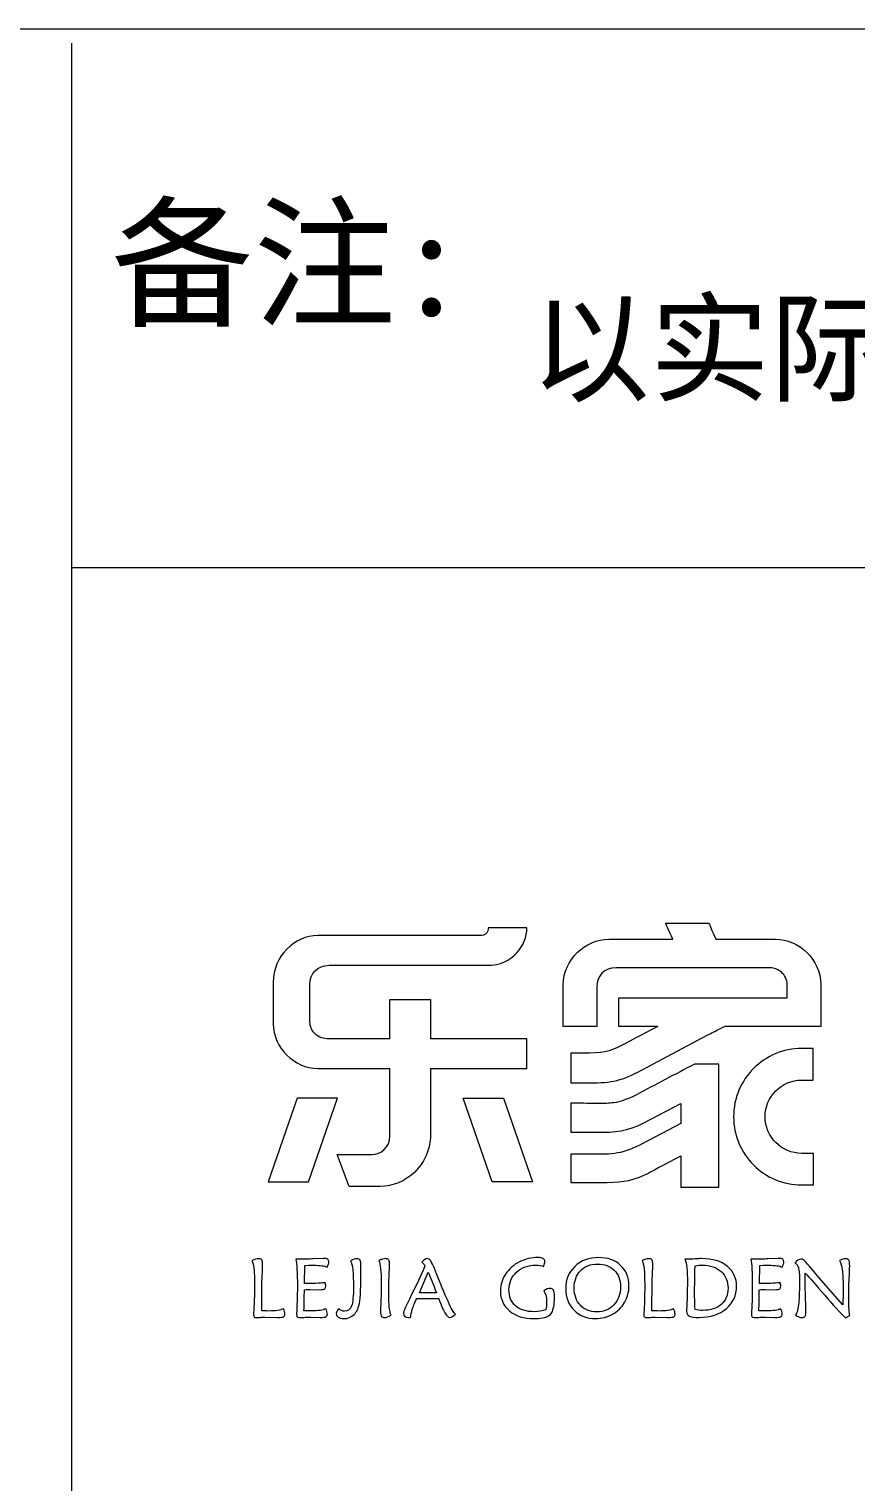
# Model space of a CAD drawing. Header units: millimetres. Extents: x -33522418 to 16198808, y -126322335 to -58690945.
# Drawn here: x -33250851 to -33249046, y -126306790 to -126303619 of the extents above; entities that cross this region are included whole.
import ezdxf

# ---------------------------------------------------------------- set-up
doc = ezdxf.new("R2010")
doc.units = ezdxf.units.MM
doc.header["$LTSCALE"] = 10
doc.layers.add('0-标注-主标', color=1, linetype='Continuous', lineweight=9)
doc.layers.add('其他物体', color=1, linetype='Continuous', lineweight=13)
doc.styles.get("Standard").update_dxf_attribs({"font": 'simkai.ttf'})

# ---------------------------------------------------------------- blocks, each defined once
blk = doc.blocks.new('A$C5E9D489C')
at = {"color": 4}
for p, q in [((21934.5, 15509.9), (0, 15509.9)), ((19173.3, 0), (19173.3, 15484.3)), ((19173.3, 14536.1), (21934.5, 14536.1))]:
    blk.add_line(p, q, dxfattribs=at)
at = {"layer": '其他物体', "color": 8}
for points, knots in [([(19748.8, 13683.6), (19694.3, 13683.6), (19649.4, 13683.6), (19638.1, 13683.6), (19638.1, 13683.6), (19628.6, 13683.5), (19620.4, 13685.7), (19613.4, 13692.4), (19613.4, 13692.4), (19607.3, 13698.3), (19604, 13706.2), (19604, 13714), (19604, 13714), (19604, 13736.4), (19604, 13759.5), (19604, 13781.9), (19604, 13781.9), (19604, 13801.7), (19617.1, 13816.4), (19638.8, 13816.4), (19638.8, 13816.4), (19734.1, 13816.4), (19827.7, 13816.4), (19922.9, 13816.4), (19922.9, 13816.4), (19950.2, 13816.4), (19965.2, 13825.5), (19977.7, 13838.3), (19977.7, 13838.3), (19989.7, 13850.5), (19996.6, 13868.5), (19996.6, 13884), (19996.6, 13884), (19996.6, 13884), (19926.5, 13884), (19926.5, 13884), (19926.5, 13884), (19926.5, 13882.2), (19926.3, 13880.4), (19925.7, 13878.7), (19925.7, 13878.7), (19924.1, 13873.8), (19919.5, 13870.3), (19914.1, 13870.3), (19914.1, 13870.3), (19817.4, 13870.3), (19715.2, 13870.2), (19618.4, 13870.2), (19618.4, 13870.2), (19576.5, 13870.2), (19537.7, 13833.4), (19537.7, 13785.5), (19537.7, 13785.5), (19537.7, 13759.2), (19537.7, 13736.8), (19537.7, 13710.5), (19537.7, 13710.5), (19537.7, 13667.7), (19575.5, 13629.8), (19618.4, 13629.8), (19618.4, 13629.8), (19618.4, 13629.8), (19677.4, 13629.8), (19748.8, 13629.8)], [1.0357695, 1.0357695, 1.0357695, 1.0357695, 1.0555556, 1.0555556, 1.0555556, 1.0555556, 1.1111111, 1.1111111, 1.1111111, 1.1111111, 1.1666667, 1.1666667, 1.1666667, 1.1666667, 1.2222222, 1.2222222, 1.2222222, 1.2222222, 1.2777778, 1.2777778, 1.2777778, 1.2777778, 1.3333333, 1.3333333, 1.3333333, 1.3333333, 1.3888889, 1.3888889, 1.3888889, 1.3888889, 1.4444444, 1.4444444, 1.4444444, 1.4444445, 1.5, 1.5, 1.5, 1.5, 1.5555556, 1.5555556, 1.5555556, 1.5555556, 1.6111111, 1.6111111, 1.6111111, 1.6111111, 1.6666667, 1.6666667, 1.6666667, 1.6666667, 1.7222222, 1.7222222, 1.7222222, 1.7222222, 1.7777778, 1.7777778, 1.7777778, 1.7777778, 1.8333333, 1.8333333, 1.8333333, 1.8333333, 1.855287, 1.855287, 1.855287, 1.855287]), ([(20260.2, 13863.6), (20254, 13877.9), (20247.5, 13892.9), (20247.5, 13892.9), (20247.5, 13892.9), (20247.5, 13892.9), (20325.6, 13892.9), (20325.6, 13892.9), (20325.6, 13892.9), (20325.6, 13892.9), (20331.6, 13878.9), (20338.2, 13863.6)], [0.0792433, 0.0792433, 0.0792433, 0.0792433, 0.1666667, 0.1666667, 0.1666667, 0.1666667, 0.3333333, 0.3333333, 0.3333333, 0.3333333, 0.409484, 0.409484, 0.409484, 0.409484]), ([(20233.1, 13706), (20191.7, 13706), (20162.8, 13706), (20162.8, 13706), (20162.8, 13706), (20162.8, 13706), (20162.8, 13757.8), (20162.8, 13757.8), (20162.8, 13757.8), (20162.8, 13757.8), (20467.3, 13757.8), (20467.3, 13757.8), (20467.3, 13757.8), (20467.3, 13781.1), (20467.3, 13781.1), (20467.3, 13781.1), (20467.3, 13791.3), (20462.8, 13798.7), (20456.9, 13803.8), (20456.9, 13803.8), (20450.7, 13809.1), (20443.2, 13811.7), (20437.3, 13811.7), (20437.3, 13811.7), (20341.7, 13811.7), (20256.4, 13811.8), (20157.8, 13811.8), (20157.8, 13811.8), (20136.2, 13811.8), (20123.1, 13797.2), (20123.1, 13777.4), (20123.1, 13777.4), (20123.1, 13777.4), (20123.1, 13706), (20123.1, 13706), (20123.1, 13706), (20123.1, 13706), (20062.3, 13706), (20062.3, 13706), (20062.3, 13706), (20062.3, 13706), (20062.4, 13781.3), (20062.4, 13781.3), (20062.4, 13781.3), (20062.4, 13826.3), (20101.8, 13863.6), (20144.6, 13863.6), (20144.6, 13863.6), (20183.7, 13863.6), (20222, 13863.6), (20260.2, 13863.6)], [0.7949335, 0.7949335, 0.7949335, 0.7949335, 0.8125, 0.8125, 0.8125, 0.8125, 0.875, 0.875, 0.875, 0.875, 1, 1, 1, 1.0625, 1.0625, 1.0625, 1.0625, 1.125, 1.125, 1.125, 1.125, 1.1875, 1.1875, 1.1875, 1.1875, 1.25, 1.25, 1.25, 1.25, 1.3125, 1.3125, 1.3125, 1.3125, 1.375, 1.375, 1.375, 1.375, 1.4375, 1.4375, 1.4375, 1.4375, 1.5, 1.5, 1.5, 1.5, 1.5625, 1.5625, 1.5625, 1.5625, 1.5863911, 1.5863911, 1.5863911, 1.5863911]), ([(20338.2, 13863.6), (20373.8, 13863.6), (20409.7, 13863.6), (20446.2, 13863.6), (20446.2, 13863.6), (20488.4, 13863.6), (20528.1, 13827.2), (20528.1, 13781.9), (20528.1, 13781.9), (20528.1, 13781.9), (20528.1, 13706), (20528.1, 13706), (20528.1, 13706), (20528.1, 13706), (20442.6, 13706), (20354.4, 13706)], [1.6026758, 1.6026758, 1.6026758, 1.6026758, 1.625, 1.625, 1.625, 1.625, 1.6875, 1.6875, 1.6875, 1.6875, 1.75, 1.75, 1.75, 1.75, 1.7802242, 1.7802242, 1.7802242, 1.7802242]), ([(19748.8, 13683.6), (19748.8, 13706.1), (19748.8, 13727.3), (19748.8, 13745.7), (19748.8, 13745.7), (19748.8, 13749.1), (19748.7, 13751.9), (19748.6, 13754.4), (19748.6, 13754.4), (19748.6, 13754.4), (19822, 13754.4), (19822, 13754.4), (19822, 13754.4), (19822, 13754.4), (19822, 13743.5), (19822, 13743.5), (19822, 13743.5), (19822, 13743.5), (19822, 13717.9), (19822, 13683.6)], [1.5942487, 1.5942487, 1.5942487, 1.5942487, 1.6153846, 1.6153846, 1.6153846, 1.6153846, 1.6923077, 1.6923077, 1.6923077, 1.6923077, 1.7692308, 1.7692308, 1.7692308, 1.7692308, 1.8461538, 1.8461538, 1.8461538, 1.8461539, 1.8968414, 1.8968414, 1.8968414, 1.8968414]), ([(20233.1, 13706), (20204.6, 13690.8), (20178.2, 13676.7), (20178.2, 13676.7), (20178.2, 13676.7), (20152.1, 13662.8), (20139.5, 13657.7), (20110, 13657.7), (20110, 13657.7), (20098.6, 13657.7), (20087.2, 13657.7), (20075.8, 13657.7), (20075.8, 13657.7), (20075.8, 13657.7), (20075.8, 13603.7), (20075.8, 13603.7), (20075.8, 13603.7), (20084.5, 13603.7), (20084.5, 13603.7), (20084.5, 13603.7), (20084.5, 13603.7), (20108.2, 13603.7), (20108.2, 13603.7), (20108.2, 13603.7), (20108.2, 13603.7), (20110, 13603.7), (20110, 13603.7), (20110, 13603.7), (20130.6, 13603.7), (20144.5, 13604.6), (20159.1, 13608.2), (20159.1, 13608.2), (20173.3, 13611.7), (20186.3, 13617.4), (20204.8, 13627.2), (20204.8, 13627.2), (20204.8, 13627.2), (20324.1, 13690.8), (20324.1, 13690.8), (20324.1, 13690.8), (20324.1, 13690.8), (20346.9, 13702.2), (20354.4, 13706)], [0.6571119, 0.6571119, 0.6571119, 0.6571119, 0.6923077, 0.6923077, 0.6923077, 0.6923077, 0.7692308, 0.7692308, 0.7692308, 0.7692308, 0.8461538, 0.8461538, 0.8461538, 0.8461539, 1, 1, 1, 1.0769231, 1.0769231, 1.0769231, 1.0769231, 1.1538462, 1.1538462, 1.1538462, 1.1538462, 1.2307692, 1.2307692, 1.2307692, 1.2307692, 1.3076923, 1.3076923, 1.3076923, 1.3076923, 1.3846154, 1.3846154, 1.3846154, 1.3846154, 1.4615385, 1.4615385, 1.4615385, 1.4615385, 1.5258444, 1.5258444, 1.5258444, 1.5258444]), ([(19822, 13629.8), (19911.3, 13629.8), (19996.2, 13629.8), (19996.2, 13629.8), (19996.2, 13629.8), (19996.2, 13629.8), (19996.2, 13683.6), (19996.2, 13683.6), (19981.6, 13683.6), (19902.4, 13683.6), (19822, 13683.6)], [0.8625549, 0.8625549, 0.8625549, 0.8625549, 0.8888889, 0.8888889, 0.8888889, 0.8888889, 1, 1, 1, 1.0273111, 1.0273111, 1.0273111, 1.0273111]), ([(20514.2, 13608.8), (20514.2, 13608.8), (20493.7, 13608.8), (20493.7, 13608.8), (20493.7, 13608.8), (20475.4, 13608.8), (20458.8, 13601.4), (20446.9, 13589.4), (20446.9, 13589.4), (20434.9, 13577.4), (20427.4, 13560.8), (20427.4, 13542.5), (20427.4, 13542.5), (20427.4, 13524.2), (20434.9, 13507.7), (20446.9, 13495.7), (20446.9, 13495.7), (20458.8, 13483.7), (20475.4, 13476.3), (20493.7, 13476.3), (20493.7, 13476.3), (20493.7, 13476.3), (20515.2, 13476.3), (20515.2, 13476.3), (20515.2, 13476.3), (20515.2, 13476.3), (20515.2, 13419.2), (20515.2, 13419.2), (20515.2, 13419.2), (20515.2, 13419.2), (20493.7, 13419.2), (20493.7, 13419.2), (20493.7, 13419.2), (20459.7, 13419.2), (20428.8, 13433), (20406.5, 13455.3), (20406.5, 13455.3), (20384.2, 13477.7), (20370.4, 13508.5), (20370.4, 13542.5), (20370.4, 13542.5), (20370.4, 13576.6), (20384.2, 13607.4), (20406.5, 13629.7), (20406.5, 13629.7), (20428.8, 13652.1), (20459.7, 13665.9), (20493.7, 13665.9), (20493.7, 13665.9), (20493.7, 13665.9), (20514.2, 13665.9), (20514.2, 13665.9), (20514.2, 13665.9), (20514.2, 13665.9), (20514.2, 13608.8), (20514.2, 13608.8)], [0, 0, 0, 0, 0.066667, 0.066667, 0.066667, 0.066667, 0.133333, 0.133333, 0.133333, 0.133333, 0.2, 0.2, 0.2, 0.2, 0.266667, 0.266667, 0.266667, 0.266667, 0.333333, 0.333333, 0.333333, 0.333333, 0.4, 0.4, 0.4, 0.4, 0.466667, 0.466667, 0.466667, 0.466667, 0.533333, 0.533333, 0.533333, 0.533333, 0.6, 0.6, 0.6, 0.6, 0.666667, 0.666667, 0.666667, 0.666667, 0.733333, 0.733333, 0.733333, 0.733333, 0.8, 0.8, 0.8, 0.8, 0.866667, 0.866667, 0.866667, 0.866667, 1, 1, 1, 1]), ([(19822, 13629.8), (19822, 13569.5), (19822, 13507.8), (19822, 13507.8), (19822, 13497), (19819.9, 13486.9), (19816.3, 13477.2), (19816.3, 13477.2), (19811.2, 13463.8), (19803, 13451.5), (19792.9, 13441.9), (19792.9, 13441.9), (19776, 13425.9), (19753.7, 13416.6), (19731, 13416.6), (19731, 13416.6), (19731, 13416.6), (19675.1, 13416.6), (19675.1, 13416.6), (19675.1, 13416.6), (19675.1, 13416.6), (19653, 13474), (19653, 13474), (19653, 13474), (19653, 13474), (19715.8, 13474), (19715.8, 13474), (19715.8, 13474), (19732.6, 13474), (19748.8, 13487.3), (19748.8, 13507.5), (19748.8, 13507.5), (19748.8, 13541.8), (19748.8, 13585.9), (19748.8, 13629.8)], [0.9212751, 0.9212751, 0.9212751, 0.9212751, 1, 1, 1, 1.0769231, 1.0769231, 1.0769231, 1.0769231, 1.1538462, 1.1538462, 1.1538462, 1.1538462, 1.2307692, 1.2307692, 1.2307692, 1.2307692, 1.3076923, 1.3076923, 1.3076923, 1.3076923, 1.3846154, 1.3846154, 1.3846154, 1.3846154, 1.4615385, 1.4615385, 1.4615385, 1.4615385, 1.5384615, 1.5384615, 1.5384615, 1.5384615, 1.5778763, 1.5778763, 1.5778763, 1.5778763]), ([(20343.7, 13415.3), (20343.7, 13415.3), (20275, 13415.3), (20275, 13415.3), (20275, 13415.3), (20275, 13415.3), (20274.9, 13471.6), (20274.9, 13471.6), (20274.9, 13471.6), (20257.4, 13462.7), (20244.8, 13455.5), (20227.3, 13446.5), (20227.3, 13446.5), (20221.1, 13443.3), (20217.1, 13440.7), (20210.8, 13437.8), (20210.8, 13437.8), (20180.9, 13424.4), (20164.4, 13423.7), (20129.2, 13423.7), (20129.2, 13423.7), (20129.2, 13423.7), (20075.8, 13423.7), (20075.8, 13423.7), (20075.8, 13423.7), (20075.8, 13423.7), (20075.8, 13474.7), (20075.8, 13474.7), (20075.8, 13474.7), (20091.5, 13474.7), (20107.2, 13474.6), (20122.9, 13474.6), (20122.9, 13474.6), (20144.5, 13474.6), (20156.6, 13475.3), (20171.6, 13479.5), (20171.6, 13479.5), (20186.7, 13483.7), (20200.8, 13491.4), (20216.5, 13499.7), (20216.5, 13499.7), (20216.5, 13499.7), (20274.9, 13530.4), (20274.9, 13530.4), (20274.9, 13530.4), (20274.9, 13530.4), (20274.9, 13566.6), (20274.9, 13566.6), (20274.9, 13566.6), (20274.9, 13566.6), (20207.8, 13531.5), (20207.8, 13531.5), (20207.8, 13531.5), (20179, 13516.1), (20155.4, 13514.3), (20123.1, 13514.3), (20123.1, 13514.3), (20123.1, 13514.3), (20075.8, 13514.3), (20075.8, 13514.3), (20075.8, 13514.3), (20075.8, 13514.3), (20075.8, 13566.8), (20075.8, 13566.8), (20075.8, 13566.8), (20091.3, 13566.8), (20107, 13566.7), (20122.3, 13566.7), (20122.3, 13566.7), (20128.5, 13566.7), (20135.3, 13566.6), (20140.4, 13566.7), (20140.4, 13566.7), (20145.2, 13566.8), (20149.3, 13567.2), (20153.9, 13567.8), (20153.9, 13567.8), (20165.8, 13569.4), (20177.3, 13573.4), (20193.3, 13581.6), (20193.3, 13581.6), (20228.5, 13600.2), (20265.4, 13619.8), (20299.5, 13637.4), (20299.5, 13637.4), (20299.5, 13637.4), (20343.7, 13637.4), (20343.7, 13637.4), (20343.7, 13637.4), (20343.7, 13637.4), (20343.7, 13415.3), (20343.7, 13415.3)], [0, 0, 0, 0, 0.041667, 0.041667, 0.041667, 0.041667, 0.083333, 0.083333, 0.083333, 0.083333, 0.125, 0.125, 0.125, 0.125, 0.166667, 0.166667, 0.166667, 0.166667, 0.208333, 0.208333, 0.208333, 0.208333, 0.25, 0.25, 0.25, 0.25, 0.291667, 0.291667, 0.291667, 0.291667, 0.333333, 0.333333, 0.333333, 0.333333, 0.375, 0.375, 0.375, 0.375, 0.416667, 0.416667, 0.416667, 0.416667, 0.458333, 0.458333, 0.458333, 0.458333, 0.5, 0.5, 0.5, 0.5, 0.541667, 0.541667, 0.541667, 0.541667, 0.583333, 0.583333, 0.583333, 0.583333, 0.625, 0.625, 0.625, 0.625, 0.666667, 0.666667, 0.666667, 0.666667, 0.708333, 0.708333, 0.708333, 0.708333, 0.75, 0.75, 0.75, 0.75, 0.791667, 0.791667, 0.791667, 0.791667, 0.833333, 0.833333, 0.833333, 0.833333, 0.875, 0.875, 0.875, 0.875, 0.916667, 0.916667, 0.916667, 0.916667, 1, 1, 1, 1]), ([(19580.9, 13576.1), (19580.9, 13576.1), (19653.8, 13576.1), (19653.8, 13576.1), (19653.8, 13576.1), (19653.8, 13576.1), (19601.5, 13424.5), (19601.5, 13424.5), (19601.5, 13424.5), (19601.5, 13424.5), (19528.6, 13424.5), (19528.6, 13424.5), (19528.6, 13424.5), (19528.6, 13424.5), (19580.9, 13576.1), (19580.9, 13576.1)], [0, 0, 0, 0, 0.2, 0.2, 0.2, 0.2, 0.4, 0.4, 0.4, 0.4, 0.6, 0.6, 0.6, 0.6, 1, 1, 1, 1]), ([(19954.1, 13576.1), (19954.1, 13576.1), (19881.2, 13576.1), (19881.2, 13576.1), (19881.2, 13576.1), (19881.2, 13576.1), (19933.4, 13424.5), (19933.4, 13424.5), (19933.4, 13424.5), (19933.4, 13424.5), (20006.4, 13424.5), (20006.4, 13424.5), (20006.4, 13424.5), (20006.4, 13424.5), (19954.1, 13576.1), (19954.1, 13576.1)], [0, 0, 0, 0, 0.2, 0.2, 0.2, 0.2, 0.4, 0.4, 0.4, 0.4, 0.6, 0.6, 0.6, 0.6, 1, 1, 1, 1]), ([(19516.8, 13191.7), (19521.1, 13191.3), (19525.1, 13191.1), (19529, 13191.1), (19529, 13191.1), (19542.1, 13191.1), (19551, 13192.5), (19555.9, 13195.2), (19555.9, 13195.2), (19557.8, 13191.5), (19558.7, 13188.3), (19558.7, 13185.8), (19558.7, 13185.8), (19558.7, 13183.7), (19558, 13182.1), (19556.6, 13181), (19556.6, 13181), (19555.2, 13179.9), (19551.4, 13179.3), (19545.2, 13179.3), (19545.2, 13179.3), (19545.2, 13179.3), (19522.6, 13179.8), (19522.6, 13179.8), (19522.6, 13179.8), (19517.8, 13179.8), (19514.7, 13179.7), (19513.1, 13179.5), (19513.1, 13179.5), (19510.9, 13179.3), (19509.1, 13179.2), (19507.7, 13179.2), (19507.7, 13179.2), (19505, 13179.2), (19503.5, 13179.6), (19503.1, 13180.4), (19503.1, 13180.4), (19502.4, 13181), (19502.1, 13182.5), (19502.1, 13184.8), (19502.1, 13184.8), (19502.1, 13184.8), (19503.1, 13206.5), (19503.1, 13206.5), (19503.1, 13206.5), (19503.5, 13215.4), (19503.7, 13225.4), (19503.7, 13236.5), (19503.7, 13236.5), (19503.7, 13250.8), (19503.4, 13261.2), (19502.6, 13267.8), (19502.6, 13267.8), (19501.9, 13274.3), (19500.7, 13279), (19499.1, 13281.9), (19499.1, 13281.9), (19503.7, 13284.5), (19507.6, 13285.7), (19510.8, 13285.7), (19510.8, 13285.7), (19513.8, 13285.7), (19515.9, 13285.1), (19516.9, 13283.8), (19516.9, 13283.8), (19518, 13282.4), (19518.5, 13279.3), (19518.5, 13274.2), (19518.5, 13274.2), (19518.5, 13272.1), (19518.2, 13265.6), (19517.7, 13254.6), (19517.7, 13254.6), (19517.1, 13243.7), (19516.8, 13222.7), (19516.8, 13191.7)], [0, 0, 0, 0, 0.05, 0.05, 0.05, 0.05, 0.1, 0.1, 0.1, 0.1, 0.15, 0.15, 0.15, 0.15, 0.2, 0.2, 0.2, 0.2, 0.25, 0.25, 0.25, 0.25, 0.3, 0.3, 0.3, 0.3, 0.35, 0.35, 0.35, 0.35, 0.4, 0.4, 0.4, 0.4, 0.45, 0.45, 0.45, 0.45, 0.5, 0.5, 0.5, 0.5, 0.55, 0.55, 0.55, 0.55, 0.6, 0.6, 0.6, 0.6, 0.65, 0.65, 0.65, 0.65, 0.7, 0.7, 0.7, 0.7, 0.75, 0.75, 0.75, 0.75, 0.8, 0.8, 0.8, 0.8, 0.85, 0.85, 0.85, 0.85, 0.9, 0.9, 0.9, 0.9, 1, 1, 1, 1]), ([(19635.1, 13270.5), (19630.2, 13272.8), (19622.4, 13273.9), (19611.6, 13273.9), (19611.6, 13273.9), (19610.2, 13273.9), (19604.6, 13273.8), (19594.8, 13273.6), (19594.8, 13273.6), (19594.8, 13273.6), (19594.2, 13241.1), (19594.2, 13241.1), (19594.2, 13241.1), (19615.2, 13240.7), (19627.5, 13241.3), (19631.1, 13242.7), (19631.1, 13242.7), (19632.3, 13240.1), (19632.9, 13237.8), (19632.9, 13235.9), (19632.9, 13235.9), (19632.9, 13234.1), (19632.3, 13232.6), (19631.1, 13231.4), (19631.1, 13231.4), (19629.8, 13230.2), (19626.7, 13229.6), (19621.7, 13229.6), (19621.7, 13229.6), (19621.7, 13229.6), (19604.3, 13229.9), (19604.3, 13229.9), (19604.3, 13229.9), (19600.9, 13229.9), (19597.4, 13229.8), (19593.9, 13229.7), (19593.9, 13229.7), (19593.9, 13216.9), (19593.7, 13204.1), (19593.2, 13191.6), (19593.2, 13191.6), (19598.3, 13191.4), (19602.8, 13191.3), (19606.7, 13191.3), (19606.7, 13191.3), (19619.1, 13191.3), (19627.7, 13192.6), (19632.5, 13195.2), (19632.5, 13195.2), (19634.5, 13191.7), (19635.5, 13188.6), (19635.5, 13186.1), (19635.5, 13186.1), (19635.5, 13183.7), (19634.7, 13182), (19633.1, 13180.9), (19633.1, 13180.9), (19631.5, 13179.9), (19627.8, 13179.3), (19622.1, 13179.3), (19622.1, 13179.3), (19622.1, 13179.3), (19604.9, 13179.8), (19604.9, 13179.8), (19604.9, 13179.8), (19600.2, 13179.8), (19596.2, 13179.7), (19592.9, 13179.6), (19592.9, 13179.6), (19592.9, 13179.6), (19584.4, 13179.3), (19584.4, 13179.3), (19584.4, 13179.3), (19582.3, 13179.3), (19581.1, 13179.8), (19580.6, 13180.8), (19580.6, 13180.8), (19580.2, 13181.9), (19579.9, 13183.6), (19579.9, 13186), (19579.9, 13186), (19579.9, 13186.2), (19580.2, 13192), (19580.6, 13203.6), (19580.6, 13203.6), (19581.1, 13215.1), (19581.3, 13225.6), (19581.3, 13235.2), (19581.3, 13235.2), (19581.3, 13260.6), (19580.3, 13277.2), (19578.4, 13284.8), (19578.4, 13284.8), (19592.7, 13284.8), (19603.2, 13285), (19609.9, 13285.3), (19609.9, 13285.3), (19609.9, 13285.3), (19628, 13286.2), (19628, 13286.2), (19628, 13286.2), (19632.2, 13286.2), (19635, 13285.7), (19636.3, 13284.7), (19636.3, 13284.7), (19637.6, 13283.6), (19638.2, 13282.1), (19638.2, 13280.1), (19638.2, 13280.1), (19638.2, 13277.5), (19637.2, 13274.3), (19635.1, 13270.5)], [0, 0, 0, 0, 0.034483, 0.034483, 0.034483, 0.034483, 0.068966, 0.068966, 0.068966, 0.068966, 0.103448, 0.103448, 0.103448, 0.103448, 0.137931, 0.137931, 0.137931, 0.137931, 0.172414, 0.172414, 0.172414, 0.172414, 0.206897, 0.206897, 0.206897, 0.206897, 0.241379, 0.241379, 0.241379, 0.241379, 0.275862, 0.275862, 0.275862, 0.275862, 0.310345, 0.310345, 0.310345, 0.310345, 0.344828, 0.344828, 0.344828, 0.344828, 0.37931, 0.37931, 0.37931, 0.37931, 0.413793, 0.413793, 0.413793, 0.413793, 0.448276, 0.448276, 0.448276, 0.448276, 0.482759, 0.482759, 0.482759, 0.482759, 0.517241, 0.517241, 0.517241, 0.517241, 0.551724, 0.551724, 0.551724, 0.551724, 0.586207, 0.586207, 0.586207, 0.586207, 0.62069, 0.62069, 0.62069, 0.62069, 0.655172, 0.655172, 0.655172, 0.655172, 0.689655, 0.689655, 0.689655, 0.689655, 0.724138, 0.724138, 0.724138, 0.724138, 0.758621, 0.758621, 0.758621, 0.758621, 0.793103, 0.793103, 0.793103, 0.793103, 0.827586, 0.827586, 0.827586, 0.827586, 0.862069, 0.862069, 0.862069, 0.862069, 0.896552, 0.896552, 0.896552, 0.896552, 0.931034, 0.931034, 0.931034, 0.931034, 1, 1, 1, 1]), ([(19655.8, 13195), (19659, 13192.1), (19662.6, 13190.7), (19666.5, 13190.7), (19666.5, 13190.7), (19672.8, 13190.7), (19677.1, 13193.9), (19679.4, 13200.4), (19679.4, 13200.4), (19681.6, 13206.9), (19682.8, 13218.2), (19682.8, 13234.4), (19682.8, 13234.4), (19682.8, 13259.6), (19681.1, 13275.5), (19677.7, 13282.1), (19677.7, 13282.1), (19682.2, 13284.4), (19685.9, 13285.6), (19688.8, 13285.6), (19688.8, 13285.6), (19691.7, 13285.6), (19693.7, 13284.7), (19694.7, 13282.9), (19694.7, 13282.9), (19695.7, 13281.2), (19696.2, 13277), (19696.2, 13270.5), (19696.2, 13270.5), (19696.2, 13236), (19695.4, 13214.3), (19693.7, 13205.4), (19693.7, 13205.4), (19692, 13196.5), (19688.8, 13189.6), (19683.9, 13184.7), (19683.9, 13184.7), (19679, 13179.8), (19672.8, 13177.4), (19665.2, 13177.4), (19665.2, 13177.4), (19661, 13177.4), (19657.7, 13178.2), (19655.3, 13179.7), (19655.3, 13179.7), (19652.8, 13181.3), (19651.6, 13183.5), (19651.6, 13186.4), (19651.6, 13186.4), (19651.6, 13189), (19653, 13191.9), (19655.8, 13195)], [0, 0, 0, 0, 0.071429, 0.071429, 0.071429, 0.071429, 0.142857, 0.142857, 0.142857, 0.142857, 0.214286, 0.214286, 0.214286, 0.214286, 0.285714, 0.285714, 0.285714, 0.285714, 0.357143, 0.357143, 0.357143, 0.357143, 0.428571, 0.428571, 0.428571, 0.428571, 0.5, 0.5, 0.5, 0.5, 0.571429, 0.571429, 0.571429, 0.571429, 0.642857, 0.642857, 0.642857, 0.642857, 0.714286, 0.714286, 0.714286, 0.714286, 0.785714, 0.785714, 0.785714, 0.785714, 0.857143, 0.857143, 0.857143, 0.857143, 1, 1, 1, 1]), ([(19751.1, 13183.3), (19746.1, 13180.6), (19741.9, 13179.3), (19738.5, 13179.3), (19738.5, 13179.3), (19736.4, 13179.3), (19734.7, 13179.9), (19733.5, 13181.2), (19733.5, 13181.2), (19732.3, 13182.4), (19731.7, 13185.7), (19731.7, 13191.1), (19731.7, 13191.1), (19731.7, 13194.4), (19731.9, 13200.5), (19732.4, 13209.2), (19732.4, 13209.2), (19732.8, 13218), (19733.1, 13228.5), (19733.1, 13240.7), (19733.1, 13240.7), (19733.1, 13263.3), (19731.6, 13277), (19728.5, 13281.9), (19728.5, 13281.9), (19733.2, 13284.6), (19737.3, 13285.9), (19741, 13285.9), (19741, 13285.9), (19743.6, 13285.9), (19745.3, 13285.2), (19746.4, 13283.8), (19746.4, 13283.8), (19747.4, 13282.3), (19748, 13280.1), (19748, 13277), (19748, 13277), (19748, 13277), (19747.1, 13251.3), (19747.1, 13251.3), (19747.1, 13251.3), (19746.7, 13241.8), (19746.5, 13232.5), (19746.5, 13223.4), (19746.5, 13223.4), (19746.5, 13202.1), (19748, 13188.7), (19751.1, 13183.3)], [0, 0, 0, 0, 0.076923, 0.076923, 0.076923, 0.076923, 0.153846, 0.153846, 0.153846, 0.153846, 0.230769, 0.230769, 0.230769, 0.230769, 0.307692, 0.307692, 0.307692, 0.307692, 0.384615, 0.384615, 0.384615, 0.384615, 0.461538, 0.461538, 0.461538, 0.461538, 0.538462, 0.538462, 0.538462, 0.538462, 0.615385, 0.615385, 0.615385, 0.615385, 0.692308, 0.692308, 0.692308, 0.692308, 0.769231, 0.769231, 0.769231, 0.769231, 0.846154, 0.846154, 0.846154, 0.846154, 1, 1, 1, 1]), ([(19837, 13213.6), (19837, 13213.6), (19797.2, 13213.6), (19797.2, 13213.6), (19797.2, 13213.6), (19793.3, 13205), (19790.6, 13198.5), (19789.1, 13193.8), (19789.1, 13193.8), (19787.6, 13189.2), (19786.7, 13184.5), (19786.5, 13179.8), (19786.5, 13179.8), (19785.1, 13179.6), (19783.8, 13179.5), (19782.6, 13179.5), (19782.6, 13179.5), (19776.2, 13179.5), (19773, 13182.1), (19773, 13187.2), (19773, 13187.2), (19773, 13189.6), (19777.7, 13200.4), (19787.3, 13219.6), (19787.3, 13219.6), (19796.3, 13237.6), (19804.6, 13255.4), (19812.1, 13273), (19812.1, 13273), (19810.9, 13274.8), (19809.1, 13277), (19806.7, 13279.5), (19806.7, 13279.5), (19810.1, 13283.9), (19813.3, 13286), (19816.2, 13286), (19816.2, 13286), (19818.3, 13286), (19820.4, 13284.6), (19822.5, 13281.6), (19822.5, 13281.6), (19824.6, 13278.7), (19826.9, 13274.2), (19829.3, 13268.1), (19829.3, 13268.1), (19839.7, 13241.4), (19847.9, 13221.6), (19853.8, 13208.7), (19853.8, 13208.7), (19859.6, 13195.8), (19864.1, 13187.9), (19867.2, 13185.2), (19867.2, 13185.2), (19863.7, 13181.4), (19860.4, 13179.5), (19857.2, 13179.5), (19857.2, 13179.5), (19854.2, 13179.5), (19851.2, 13182.3), (19847.9, 13188), (19847.9, 13188), (19844.6, 13193.7), (19841, 13202.2), (19837, 13213.6)], [0, 0, 0, 0, 0.058824, 0.058824, 0.058824, 0.058824, 0.117647, 0.117647, 0.117647, 0.117647, 0.176471, 0.176471, 0.176471, 0.176471, 0.235294, 0.235294, 0.235294, 0.235294, 0.294118, 0.294118, 0.294118, 0.294118, 0.352941, 0.352941, 0.352941, 0.352941, 0.411765, 0.411765, 0.411765, 0.411765, 0.470588, 0.470588, 0.470588, 0.470588, 0.529412, 0.529412, 0.529412, 0.529412, 0.588235, 0.588235, 0.588235, 0.588235, 0.647059, 0.647059, 0.647059, 0.647059, 0.705882, 0.705882, 0.705882, 0.705882, 0.764706, 0.764706, 0.764706, 0.764706, 0.823529, 0.823529, 0.823529, 0.823529, 0.882353, 0.882353, 0.882353, 0.882353, 1, 1, 1, 1]), ([(20026.9, 13227.6), (20031.7, 13230.6), (20035.5, 13232.1), (20038.1, 13232.1), (20038.1, 13232.1), (20041.1, 13232.1), (20043.2, 13231), (20044.5, 13228.8), (20044.5, 13228.8), (20045.7, 13226.5), (20046.4, 13222.2), (20046.4, 13215.9), (20046.4, 13215.9), (20046.4, 13209.9), (20045.9, 13204.4), (20045, 13199.4), (20045, 13199.4), (20044.1, 13194.4), (20043, 13190.7), (20041.8, 13188.2), (20041.8, 13188.2), (20040.5, 13185.8), (20038.4, 13183.8), (20035.5, 13182.2), (20035.5, 13182.2), (20032.6, 13180.6), (20029, 13179.4), (20024.6, 13178.6), (20024.6, 13178.6), (20020.2, 13177.8), (20015.2, 13177.4), (20009.4, 13177.4), (20009.4, 13177.4), (19990.9, 13177.4), (19976.1, 13182), (19965.1, 13191.3), (19965.1, 13191.3), (19954.1, 13200.6), (19948.6, 13212.7), (19948.6, 13227.6), (19948.6, 13227.6), (19948.6, 13238.6), (19951.7, 13248.7), (19957.9, 13258), (19957.9, 13258), (19964.2, 13267.3), (19972.5, 13274.6), (19982.9, 13279.9), (19982.9, 13279.9), (19993.4, 13285.2), (20004.6, 13287.8), (20016.5, 13287.8), (20016.5, 13287.8), (20020.8, 13287.8), (20024, 13287.2), (20026, 13286.1), (20026, 13286.1), (20028, 13284.9), (20029, 13283.1), (20029, 13280.7), (20029, 13280.7), (20029, 13278.4), (20028.1, 13275.5), (20026.3, 13271.8), (20026.3, 13271.8), (20022.3, 13273.3), (20017.9, 13274.1), (20013.1, 13274.1), (20013.1, 13274.1), (19998.6, 13274.1), (19986.8, 13269.8), (19977.7, 13261.3), (19977.7, 13261.3), (19968.7, 13252.7), (19964.1, 13242.2), (19964.1, 13229.7), (19964.1, 13229.7), (19964.1, 13217), (19968.1, 13207.1), (19976.1, 13200.2), (19976.1, 13200.2), (19984.1, 13193.2), (19995.4, 13189.8), (20010, 13189.8), (20010, 13189.8), (20017.4, 13189.8), (20024.4, 13191), (20031, 13193.4), (20031, 13193.4), (20031.7, 13198.5), (20032, 13203.2), (20032, 13207.6), (20032, 13207.6), (20032, 13216.9), (20030.3, 13223.6), (20026.9, 13227.6)], [0, 0, 0, 0, 0.04, 0.04, 0.04, 0.04, 0.08, 0.08, 0.08, 0.08, 0.12, 0.12, 0.12, 0.12, 0.16, 0.16, 0.16, 0.16, 0.2, 0.2, 0.2, 0.2, 0.24, 0.24, 0.24, 0.24, 0.28, 0.28, 0.28, 0.28, 0.32, 0.32, 0.32, 0.32, 0.36, 0.36, 0.36, 0.36, 0.4, 0.4, 0.4, 0.4, 0.44, 0.44, 0.44, 0.44, 0.48, 0.48, 0.48, 0.48, 0.52, 0.52, 0.52, 0.52, 0.56, 0.56, 0.56, 0.56, 0.6, 0.6, 0.6, 0.6, 0.64, 0.64, 0.64, 0.64, 0.68, 0.68, 0.68, 0.68, 0.72, 0.72, 0.72, 0.72, 0.76, 0.76, 0.76, 0.76, 0.8, 0.8, 0.8, 0.8, 0.84, 0.84, 0.84, 0.84, 0.88, 0.88, 0.88, 0.88, 0.92, 0.92, 0.92, 0.92, 1, 1, 1, 1]), ([(20181.1, 13236.1), (20181.1, 13225.5), (20178.5, 13215.7), (20173.2, 13206.6), (20173.2, 13206.6), (20168, 13197.5), (20160.7, 13190.3), (20151.4, 13185.1), (20151.4, 13185.1), (20142.1, 13180), (20131.9, 13177.4), (20120.7, 13177.4), (20120.7, 13177.4), (20105, 13177.4), (20092, 13182.4), (20081.9, 13192.5), (20081.9, 13192.5), (20071.7, 13202.7), (20066.7, 13215.7), (20066.7, 13231.5), (20066.7, 13231.5), (20066.7, 13247.7), (20072.2, 13261.2), (20083.3, 13271.8), (20083.3, 13271.8), (20094.4, 13282.5), (20108.7, 13287.8), (20126.2, 13287.8), (20126.2, 13287.8), (20142.6, 13287.8), (20155.9, 13283.1), (20166, 13273.7), (20166, 13273.7), (20176.1, 13264.3), (20181.1, 13251.8), (20181.1, 13236.1)], [0, 0, 0, 0, 0.1, 0.1, 0.1, 0.1, 0.2, 0.2, 0.2, 0.2, 0.3, 0.3, 0.3, 0.3, 0.4, 0.4, 0.4, 0.4, 0.5, 0.5, 0.5, 0.5, 0.6, 0.6, 0.6, 0.6, 0.7, 0.7, 0.7, 0.7, 0.8, 0.8, 0.8, 0.8, 1, 1, 1, 1]), ([(20122.5, 13189.6), (20135.5, 13189.6), (20145.9, 13193.8), (20153.9, 13202.3), (20153.9, 13202.3), (20161.8, 13210.9), (20165.8, 13221.7), (20165.8, 13235), (20165.8, 13235), (20165.8, 13247.7), (20162, 13257.7), (20154.5, 13265), (20154.5, 13265), (20147, 13272.4), (20137, 13276.1), (20124.7, 13276.1), (20124.7, 13276.1), (20111.4, 13276.1), (20101, 13272), (20093.4, 13264), (20093.4, 13264), (20085.8, 13255.9), (20082, 13245.5), (20082, 13232.6), (20082, 13232.6), (20082, 13219.8), (20085.7, 13209.5), (20093.2, 13201.5), (20093.2, 13201.5), (20100.6, 13193.6), (20110.4, 13189.6), (20122.5, 13189.6)], [0, 0, 0, 0, 0.111111, 0.111111, 0.111111, 0.111111, 0.222222, 0.222222, 0.222222, 0.222222, 0.333333, 0.333333, 0.333333, 0.333333, 0.444444, 0.444444, 0.444444, 0.444444, 0.555556, 0.555556, 0.555556, 0.555556, 0.666667, 0.666667, 0.666667, 0.666667, 0.777778, 0.777778, 0.777778, 0.777778, 1, 1, 1, 1]), ([(20222.7, 13191.7), (20226.9, 13191.3), (20231, 13191.1), (20234.9, 13191.1), (20234.9, 13191.1), (20247.9, 13191.1), (20256.9, 13192.5), (20261.7, 13195.2), (20261.7, 13195.2), (20263.6, 13191.5), (20264.6, 13188.3), (20264.6, 13185.8), (20264.6, 13185.8), (20264.6, 13183.7), (20263.9, 13182.1), (20262.5, 13181), (20262.5, 13181), (20261, 13179.9), (20257.2, 13179.3), (20251, 13179.3), (20251, 13179.3), (20251, 13179.3), (20228.4, 13179.8), (20228.4, 13179.8), (20228.4, 13179.8), (20223.7, 13179.8), (20220.5, 13179.7), (20218.9, 13179.5), (20218.9, 13179.5), (20216.7, 13179.3), (20214.9, 13179.2), (20213.5, 13179.2), (20213.5, 13179.2), (20210.9, 13179.2), (20209.4, 13179.6), (20209, 13180.4), (20209, 13180.4), (20208.3, 13181), (20207.9, 13182.5), (20207.9, 13184.8), (20207.9, 13184.8), (20207.9, 13184.8), (20209, 13206.5), (20209, 13206.5), (20209, 13206.5), (20209.4, 13215.4), (20209.6, 13225.4), (20209.6, 13236.5), (20209.6, 13236.5), (20209.6, 13250.8), (20209.2, 13261.2), (20208.5, 13267.8), (20208.5, 13267.8), (20207.7, 13274.3), (20206.5, 13279), (20204.9, 13281.9), (20204.9, 13281.9), (20209.5, 13284.5), (20213.4, 13285.7), (20216.7, 13285.7), (20216.7, 13285.7), (20219.7, 13285.7), (20221.7, 13285.1), (20222.8, 13283.8), (20222.8, 13283.8), (20223.8, 13282.4), (20224.3, 13279.3), (20224.3, 13274.2), (20224.3, 13274.2), (20224.3, 13272.1), (20224.1, 13265.6), (20223.5, 13254.6), (20223.5, 13254.6), (20223, 13243.7), (20222.7, 13222.7), (20222.7, 13191.7)], [0, 0, 0, 0, 0.05, 0.05, 0.05, 0.05, 0.1, 0.1, 0.1, 0.1, 0.15, 0.15, 0.15, 0.15, 0.2, 0.2, 0.2, 0.2, 0.25, 0.25, 0.25, 0.25, 0.3, 0.3, 0.3, 0.3, 0.35, 0.35, 0.35, 0.35, 0.4, 0.4, 0.4, 0.4, 0.45, 0.45, 0.45, 0.45, 0.5, 0.5, 0.5, 0.5, 0.55, 0.55, 0.55, 0.55, 0.6, 0.6, 0.6, 0.6, 0.65, 0.65, 0.65, 0.65, 0.7, 0.7, 0.7, 0.7, 0.75, 0.75, 0.75, 0.75, 0.8, 0.8, 0.8, 0.8, 0.85, 0.85, 0.85, 0.85, 0.9, 0.9, 0.9, 0.9, 1, 1, 1, 1]), ([(20282.5, 13284.8), (20289.6, 13284.8), (20295.7, 13285), (20300.8, 13285.3), (20300.8, 13285.3), (20306, 13285.7), (20309.8, 13285.9), (20312.4, 13285.9), (20312.4, 13285.9), (20332.3, 13285.9), (20347.9, 13281.2), (20359.1, 13271.8), (20359.1, 13271.8), (20370.3, 13262.4), (20375.9, 13250.3), (20375.9, 13235.5), (20375.9, 13235.5), (20375.9, 13219.8), (20369.7, 13206.5), (20357.5, 13195.7), (20357.5, 13195.7), (20345.2, 13184.9), (20328.8, 13179.5), (20308.1, 13179.5), (20308.1, 13179.5), (20300, 13179.5), (20294.2, 13180.3), (20290.7, 13181.9), (20290.7, 13181.9), (20287.1, 13183.5), (20285.3, 13186.5), (20285.3, 13190.8), (20285.3, 13190.8), (20285.3, 13190.8), (20286.2, 13215.4), (20286.2, 13215.4), (20286.2, 13215.4), (20286.6, 13225.2), (20286.8, 13234.1), (20286.8, 13242.3), (20286.8, 13242.3), (20286.8, 13263.7), (20285.4, 13277.9), (20282.5, 13284.8)], [0, 0, 0, 0, 0.083333, 0.083333, 0.083333, 0.083333, 0.166667, 0.166667, 0.166667, 0.166667, 0.25, 0.25, 0.25, 0.25, 0.333333, 0.333333, 0.333333, 0.333333, 0.416667, 0.416667, 0.416667, 0.416667, 0.5, 0.5, 0.5, 0.5, 0.583333, 0.583333, 0.583333, 0.583333, 0.666667, 0.666667, 0.666667, 0.666667, 0.75, 0.75, 0.75, 0.75, 0.833333, 0.833333, 0.833333, 0.833333, 1, 1, 1, 1]), ([(20300.8, 13272.9), (20300.2, 13251.9), (20299.9, 13235.7), (20299.9, 13224.3), (20299.9, 13224.3), (20299.9, 13213.7), (20300.2, 13203.6), (20300.7, 13194), (20300.7, 13194), (20305.2, 13192.8), (20309.9, 13192.2), (20314.7, 13192.2), (20314.7, 13192.2), (20328.7, 13192.2), (20339.8, 13195.8), (20348, 13203), (20348, 13203), (20356.2, 13210.3), (20360.3, 13220), (20360.3, 13232.3), (20360.3, 13232.3), (20360.3, 13244.8), (20356.1, 13254.9), (20347.7, 13262.6), (20347.7, 13262.6), (20339.3, 13270.2), (20328.1, 13274.1), (20314.1, 13274.1), (20314.1, 13274.1), (20309.9, 13274.1), (20305.5, 13273.7), (20300.8, 13272.9)], [0, 0, 0, 0, 0.111111, 0.111111, 0.111111, 0.111111, 0.222222, 0.222222, 0.222222, 0.222222, 0.333333, 0.333333, 0.333333, 0.333333, 0.444444, 0.444444, 0.444444, 0.444444, 0.555556, 0.555556, 0.555556, 0.555556, 0.666667, 0.666667, 0.666667, 0.666667, 0.777778, 0.777778, 0.777778, 0.777778, 1, 1, 1, 1]), ([(20458.1, 13270.5), (20453.3, 13272.8), (20445.4, 13273.9), (20434.6, 13273.9), (20434.6, 13273.9), (20433.2, 13273.9), (20427.6, 13273.8), (20417.9, 13273.6), (20417.9, 13273.6), (20417.9, 13273.6), (20417.3, 13241.1), (20417.3, 13241.1), (20417.3, 13241.1), (20438.2, 13240.7), (20450.5, 13241.3), (20454.2, 13242.7), (20454.2, 13242.7), (20455.4, 13240.1), (20456, 13237.8), (20456, 13235.9), (20456, 13235.9), (20456, 13234.1), (20455.3, 13232.6), (20454.1, 13231.4), (20454.1, 13231.4), (20452.8, 13230.2), (20449.7, 13229.6), (20444.7, 13229.6), (20444.7, 13229.6), (20444.7, 13229.6), (20427.3, 13229.9), (20427.3, 13229.9), (20427.3, 13229.9), (20423.9, 13229.9), (20420.5, 13229.8), (20416.9, 13229.7), (20416.9, 13229.7), (20416.9, 13216.9), (20416.7, 13204.1), (20416.2, 13191.6), (20416.2, 13191.6), (20421.3, 13191.4), (20425.8, 13191.3), (20429.8, 13191.3), (20429.8, 13191.3), (20442.1, 13191.3), (20450.7, 13192.6), (20455.5, 13195.2), (20455.5, 13195.2), (20457.5, 13191.7), (20458.5, 13188.6), (20458.5, 13186.1), (20458.5, 13186.1), (20458.5, 13183.7), (20457.7, 13182), (20456.1, 13180.9), (20456.1, 13180.9), (20454.5, 13179.9), (20450.8, 13179.3), (20445.1, 13179.3), (20445.1, 13179.3), (20445.1, 13179.3), (20427.9, 13179.8), (20427.9, 13179.8), (20427.9, 13179.8), (20423.2, 13179.8), (20419.2, 13179.7), (20415.9, 13179.6), (20415.9, 13179.6), (20415.9, 13179.6), (20407.5, 13179.3), (20407.5, 13179.3), (20407.5, 13179.3), (20405.3, 13179.3), (20404.1, 13179.8), (20403.6, 13180.8), (20403.6, 13180.8), (20403.2, 13181.9), (20402.9, 13183.6), (20402.9, 13186), (20402.9, 13186), (20402.9, 13186.2), (20403.2, 13192), (20403.6, 13203.6), (20403.6, 13203.6), (20404.1, 13215.1), (20404.3, 13225.6), (20404.3, 13235.2), (20404.3, 13235.2), (20404.3, 13260.6), (20403.3, 13277.2), (20401.4, 13284.8), (20401.4, 13284.8), (20415.7, 13284.8), (20426.2, 13285), (20432.9, 13285.3), (20432.9, 13285.3), (20432.9, 13285.3), (20451, 13286.2), (20451, 13286.2), (20451, 13286.2), (20455.2, 13286.2), (20458, 13285.7), (20459.3, 13284.7), (20459.3, 13284.7), (20460.6, 13283.6), (20461.2, 13282.1), (20461.2, 13280.1), (20461.2, 13280.1), (20461.2, 13277.5), (20460.2, 13274.3), (20458.1, 13270.5)], [0, 0, 0, 0, 0.034483, 0.034483, 0.034483, 0.034483, 0.068966, 0.068966, 0.068966, 0.068966, 0.103448, 0.103448, 0.103448, 0.103448, 0.137931, 0.137931, 0.137931, 0.137931, 0.172414, 0.172414, 0.172414, 0.172414, 0.206897, 0.206897, 0.206897, 0.206897, 0.241379, 0.241379, 0.241379, 0.241379, 0.275862, 0.275862, 0.275862, 0.275862, 0.310345, 0.310345, 0.310345, 0.310345, 0.344828, 0.344828, 0.344828, 0.344828, 0.37931, 0.37931, 0.37931, 0.37931, 0.413793, 0.413793, 0.413793, 0.413793, 0.448276, 0.448276, 0.448276, 0.448276, 0.482759, 0.482759, 0.482759, 0.482759, 0.517241, 0.517241, 0.517241, 0.517241, 0.551724, 0.551724, 0.551724, 0.551724, 0.586207, 0.586207, 0.586207, 0.586207, 0.62069, 0.62069, 0.62069, 0.62069, 0.655172, 0.655172, 0.655172, 0.655172, 0.689655, 0.689655, 0.689655, 0.689655, 0.724138, 0.724138, 0.724138, 0.724138, 0.758621, 0.758621, 0.758621, 0.758621, 0.793103, 0.793103, 0.793103, 0.793103, 0.827586, 0.827586, 0.827586, 0.827586, 0.862069, 0.862069, 0.862069, 0.862069, 0.896552, 0.896552, 0.896552, 0.896552, 0.931034, 0.931034, 0.931034, 0.931034, 1, 1, 1, 1]), ([(20572.7, 13178.6), (20563.2, 13188), (20550.8, 13201.8), (20535.2, 13219.9), (20535.2, 13219.9), (20519.7, 13238), (20508, 13251.3), (20499.9, 13259.8), (20499.9, 13259.8), (20499.9, 13243), (20500.1, 13227.5), (20500.6, 13213.3), (20500.6, 13213.3), (20501, 13199.1), (20501.3, 13191.7), (20501.3, 13191.1), (20501.3, 13191.1), (20501.3, 13186.5), (20500.8, 13183.4), (20499.8, 13181.8), (20499.8, 13181.8), (20498.9, 13180.1), (20497, 13179.3), (20494, 13179.3), (20494, 13179.3), (20490.4, 13179.3), (20486.6, 13180.6), (20482.4, 13183.3), (20482.4, 13183.3), (20485.5, 13188.1), (20487.4, 13195.6), (20488.3, 13205.7), (20488.3, 13205.7), (20489.2, 13215.8), (20489.7, 13230.3), (20489.7, 13249.4), (20489.7, 13249.4), (20489.7, 13258.4), (20489, 13265), (20487.7, 13269.3), (20487.7, 13269.3), (20486.4, 13273.5), (20484.3, 13276.4), (20481.2, 13277.9), (20481.2, 13277.9), (20485.3, 13282.6), (20488.8, 13285), (20491.9, 13285), (20491.9, 13285), (20492.9, 13285), (20493.8, 13284.8), (20494.6, 13284.6), (20494.6, 13284.6), (20495.4, 13284.3), (20496.5, 13283.7), (20497.8, 13282.6), (20497.8, 13282.6), (20499.1, 13281.6), (20502.3, 13278), (20507.5, 13272), (20507.5, 13272), (20507.5, 13272), (20524.5, 13251.8), (20524.5, 13251.8), (20524.5, 13251.8), (20524.5, 13251.8), (20568.2, 13202.1), (20568.2, 13202.1), (20568.2, 13202.1), (20568.4, 13215.2), (20568.5, 13225.7), (20568.5, 13233.5), (20568.5, 13233.5), (20568.5, 13248.2), (20568, 13258.9), (20567.1, 13265.6), (20567.1, 13265.6), (20566.2, 13272.3), (20564.5, 13277.8), (20562, 13282.2), (20562, 13282.2), (20566.3, 13284.6), (20570, 13285.7), (20573.1, 13285.7), (20573.1, 13285.7), (20575.3, 13285.7), (20577.1, 13285.1), (20578.4, 13283.8), (20578.4, 13283.8), (20579.7, 13282.4), (20580.4, 13278.5), (20580.4, 13272), (20580.4, 13272), (20580.4, 13268.2), (20580.1, 13260.7), (20579.5, 13249.6), (20579.5, 13249.6), (20579, 13238.5), (20578.7, 13227.1), (20578.7, 13215.4), (20578.7, 13215.4), (20578.7, 13202.3), (20579.3, 13191.5), (20580.4, 13182.8), (20580.4, 13182.8), (20580.4, 13182.8), (20572.7, 13178.6), (20572.7, 13178.6)], [0, 0, 0, 0, 0.035714, 0.035714, 0.035714, 0.035714, 0.071429, 0.071429, 0.071429, 0.071429, 0.107143, 0.107143, 0.107143, 0.107143, 0.142857, 0.142857, 0.142857, 0.142857, 0.178571, 0.178571, 0.178571, 0.178571, 0.214286, 0.214286, 0.214286, 0.214286, 0.25, 0.25, 0.25, 0.25, 0.285714, 0.285714, 0.285714, 0.285714, 0.321429, 0.321429, 0.321429, 0.321429, 0.357143, 0.357143, 0.357143, 0.357143, 0.392857, 0.392857, 0.392857, 0.392857, 0.428571, 0.428571, 0.428571, 0.428571, 0.464286, 0.464286, 0.464286, 0.464286, 0.5, 0.5, 0.5, 0.5, 0.535714, 0.535714, 0.535714, 0.535714, 0.571429, 0.571429, 0.571429, 0.571429, 0.607143, 0.607143, 0.607143, 0.607143, 0.642857, 0.642857, 0.642857, 0.642857, 0.678571, 0.678571, 0.678571, 0.678571, 0.714286, 0.714286, 0.714286, 0.714286, 0.75, 0.75, 0.75, 0.75, 0.785714, 0.785714, 0.785714, 0.785714, 0.821429, 0.821429, 0.821429, 0.821429, 0.857143, 0.857143, 0.857143, 0.857143, 0.892857, 0.892857, 0.892857, 0.892857, 0.928571, 0.928571, 0.928571, 0.928571, 1, 1, 1, 1]), ([(19818, 13261.1), (19818, 13261.1), (19802, 13223.7), (19802, 13223.7), (19802, 13223.7), (19802, 13223.7), (19833.1, 13223.7), (19833.1, 13223.7), (19833.1, 13223.7), (19826.8, 13240.2), (19821.8, 13252.7), (19818, 13261.1)], [0, 0, 0, 0, 0.25, 0.25, 0.25, 0.25, 0.5, 0.5, 0.5, 0.5, 1, 1, 1, 1])]:
    blk.add_open_spline(points, degree=3, knots=knots, dxfattribs=at)
at = {"layer": '其他物体', "color": 8, "width": 1}
for s, height, p in [('备注:', 189.06, (19243.8, 14991.8)), ('以实际尺寸为准', 158.81, (20002.4, 14853.2))]:
    blk.add_text(s, height=height, dxfattribs=at).set_placement(p)

msp = doc.modelspace()

# ---------------------------------------------------------------- block references
at = {"layer": '0-标注-主标', "xscale": 1.20669912174344, "yscale": 1.20669911801815, "zscale": 1.206699121427534}
msp.add_blockref('A$C5E9D489C', (-33273893.7, -126322335.1), dxfattribs=at)

doc.saveas('drawing.dxf')
